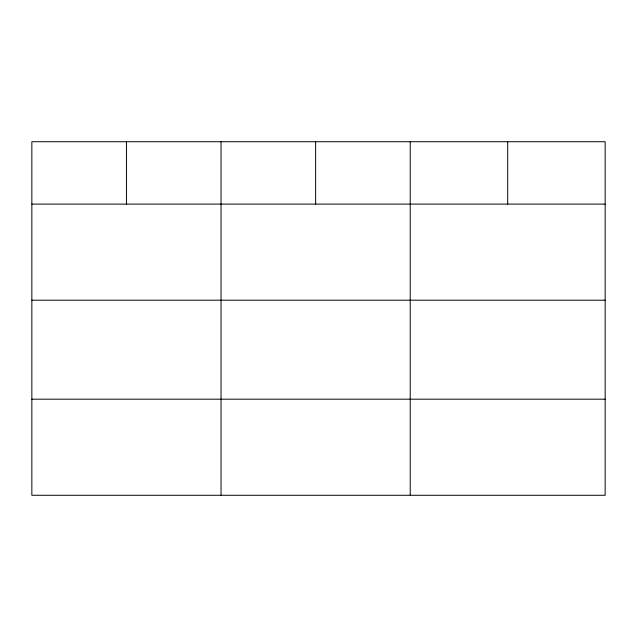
<?xml version="1.0" encoding="UTF-8"?>
<svg xmlns="http://www.w3.org/2000/svg" width="637" height="637" viewBox="0 0 637 637"><rect width="100%" height="100%" fill="white"/><g stroke="black" fill="none" stroke-linecap="round" stroke-linejoin="round"><path stroke-width="0.96" d="M605.15 300.194L605.15 141.725L31.85 141.725L31.85 495.275L605.15 495.275L605.15 300.194L31.85 300.194M31.85 204.103L605.15 204.103M31.85 399.184L605.15 399.184M507.689 141.725L507.689 204.103M410.228 141.725L410.228 495.275M315.633 141.725L315.633 204.103M221.039 141.725L221.039 495.275M126.445 141.725L126.445 204.103"/></g></svg>
